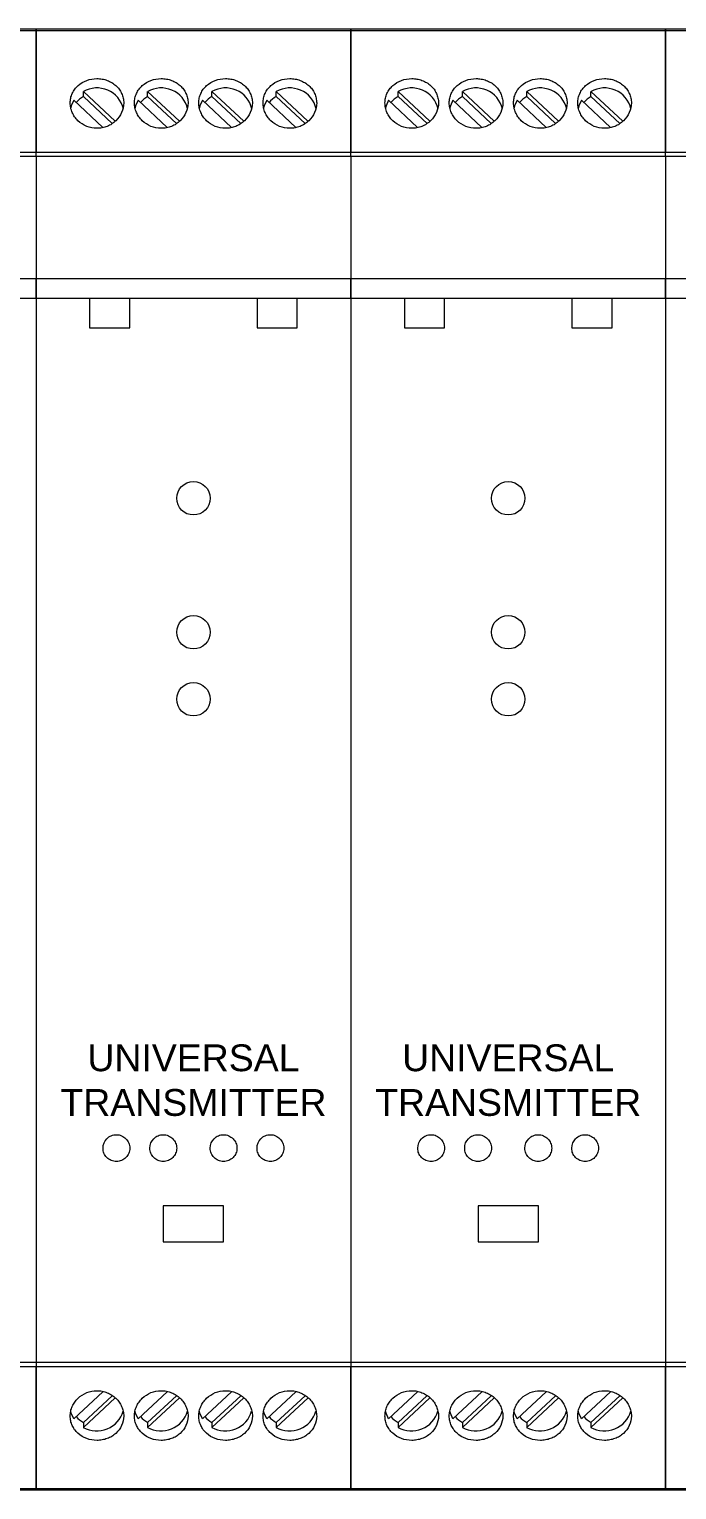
# Model space of a CAD drawing. Header units: millimetres. Extents: x 1359 to 3577, y 1336 to 3557.
# Drawn here: x 3153.8 to 3202.2, y 2934.8 to 3043.8 of the extents above; entities that cross this region are included whole.
import ezdxf

# ---------------------------------------------------------------- set-up
doc = ezdxf.new("R2010")
doc.units = ezdxf.units.MM
doc.layers.add('000-PI-Oprema', color=30, linetype='Continuous', lineweight=5)
doc.styles.get("Standard").update_dxf_attribs({"font": 'arial.ttf'})

msp = doc.modelspace()

# ---------------------------------------------------------------- linework, layer by layer
at = {"layer": '000-PI-Oprema', "color": 0, "linetype": 'ByBlock', "lineweight": 0}
for p, q in [((3154.35, 3043.84), (3130.85, 3043.84)), ((3130.85, 3043.74), (3154.35, 3043.74)), ((3154.35, 3043.84), (3154.35, 3043.74)), ((3177.85, 3043.84), (3154.35, 3043.84)), ((3154.35, 3043.74), (3154.35, 3043.84)), ((3154.35, 3043.74), (3154.35, 3034.64)), ((3154.35, 3034.64), (3154.35, 3043.74)), ((3154.35, 3043.74), (3177.85, 3043.74)), ((3177.85, 3043.84), (3177.85, 3043.74)), ((3201.35, 3043.84), (3177.85, 3043.84)), ((3177.85, 3043.74), (3177.85, 3043.84)), ((3177.85, 3043.74), (3177.85, 3034.64)), ((3177.85, 3034.64), (3177.85, 3043.74)), ((3177.85, 3043.74), (3201.35, 3043.74)), ((3201.35, 3043.84), (3201.35, 3043.74)), ((3224.85, 3043.84), (3201.35, 3043.84)), ((3201.35, 3043.74), (3201.35, 3043.84)), ((3201.35, 3043.74), (3201.35, 3034.64)), ((3201.35, 3034.64), (3201.35, 3043.74)), ((3201.35, 3043.74), (3224.85, 3043.74)), ((3157.88, 3038.82), (3157.88, 3039.19)), ((3160.25, 3036.99), (3157.88, 3039.19)), ((3162.68, 3038.82), (3162.68, 3039.19)), ((3165.05, 3036.99), (3162.68, 3039.19)), ((3167.48, 3038.82), (3167.48, 3039.19)), ((3169.85, 3036.99), (3167.48, 3039.19)), ((3172.28, 3038.82), (3172.28, 3039.19)), ((3174.65, 3036.99), (3172.28, 3039.19)), ((3181.38, 3038.82), (3181.38, 3039.19)), ((3183.75, 3036.99), (3181.38, 3039.19)), ((3186.18, 3038.82), (3186.18, 3039.19)), ((3188.55, 3036.99), (3186.18, 3039.19)), ((3190.98, 3038.82), (3190.98, 3039.19)), ((3193.35, 3036.99), (3190.98, 3039.19)), ((3195.78, 3038.82), (3195.78, 3039.19)), ((3198.15, 3036.99), (3195.78, 3039.19)), ((3157.17, 3038.54), (3159.34, 3036.52)), ((3160.04, 3036.81), (3157.88, 3038.82)), ((3161.97, 3038.54), (3164.14, 3036.52)), ((3164.84, 3036.81), (3162.68, 3038.82)), ((3166.77, 3038.54), (3168.94, 3036.52)), ((3169.64, 3036.81), (3167.48, 3038.82)), ((3171.57, 3038.54), (3173.74, 3036.52)), ((3174.44, 3036.81), (3172.28, 3038.82)), ((3180.67, 3038.54), (3182.84, 3036.52)), ((3183.54, 3036.81), (3181.38, 3038.82)), ((3185.47, 3038.54), (3187.64, 3036.52)), ((3188.34, 3036.81), (3186.18, 3038.82)), ((3190.27, 3038.54), (3192.44, 3036.52)), ((3193.14, 3036.81), (3190.98, 3038.82)), ((3195.07, 3038.54), (3197.24, 3036.52)), ((3197.94, 3036.81), (3195.78, 3038.82)), ((3154.35, 3034.64), (3130.85, 3034.64)), ((3154.35, 3034.34), (3154.35, 3034.64)), ((3177.85, 3034.64), (3154.35, 3034.64)), ((3154.35, 3034.34), (3154.35, 3034.64)), ((3177.85, 3034.34), (3177.85, 3034.64)), ((3201.35, 3034.64), (3177.85, 3034.64)), ((3177.85, 3034.34), (3177.85, 3034.64)), ((3201.35, 3034.34), (3201.35, 3034.64)), ((3224.85, 3034.64), (3201.35, 3034.64)), ((3201.35, 3034.34), (3201.35, 3034.64)), ((3154.35, 3034.34), (3130.85, 3034.34)), ((3154.35, 3034.34), (3154.35, 3025.24)), ((3177.85, 3034.34), (3154.35, 3034.34)), ((3154.35, 3034.34), (3154.35, 3025.24)), ((3177.85, 3034.34), (3177.85, 3025.24)), ((3201.35, 3034.34), (3177.85, 3034.34)), ((3177.85, 3034.34), (3177.85, 3025.24)), ((3201.35, 3034.34), (3201.35, 3025.24)), ((3224.85, 3034.34), (3201.35, 3034.34)), ((3201.35, 3034.34), (3201.35, 3025.24)), ((3130.85, 3025.24), (3154.35, 3025.24)), ((3154.35, 3025.24), (3154.35, 3023.77)), ((3154.35, 3025.24), (3177.85, 3025.24)), ((3154.35, 3023.77), (3154.35, 3025.24)), ((3177.85, 3025.24), (3177.85, 3023.77)), ((3177.85, 3025.24), (3201.35, 3025.24)), ((3177.85, 3023.77), (3177.85, 3025.24)), ((3201.35, 3025.24), (3201.35, 3023.77)), ((3201.35, 3025.24), (3224.85, 3025.24)), ((3201.35, 3023.77), (3201.35, 3025.24)), ((3150.35, 3023.77), (3154.35, 3023.77)), ((3154.35, 3023.77), (3154.35, 2944.34)), ((3154.35, 3023.77), (3154.35, 2944.34)), ((3154.35, 3023.77), (3158.35, 3023.77)), ((3158.35, 3023.77), (3158.35, 3021.57)), ((3158.35, 3023.77), (3161.35, 3023.77)), ((3161.35, 3021.57), (3161.35, 3023.77)), ((3161.35, 3023.77), (3170.85, 3023.77)), ((3170.85, 3023.77), (3170.85, 3021.57)), ((3170.85, 3023.77), (3173.85, 3023.77)), ((3173.85, 3021.57), (3173.85, 3023.77)), ((3173.85, 3023.77), (3177.85, 3023.77)), ((3177.85, 3023.77), (3177.85, 2944.34)), ((3177.85, 3023.77), (3177.85, 2944.34)), ((3177.85, 3023.77), (3181.85, 3023.77)), ((3181.85, 3023.77), (3181.85, 3021.57)), ((3181.85, 3023.77), (3184.85, 3023.77)), ((3184.85, 3021.57), (3184.85, 3023.77)), ((3184.85, 3023.77), (3194.35, 3023.77)), ((3194.35, 3023.77), (3194.35, 3021.57)), ((3194.35, 3023.77), (3197.35, 3023.77)), ((3197.35, 3021.57), (3197.35, 3023.77)), ((3197.35, 3023.77), (3201.35, 3023.77)), ((3201.35, 3023.77), (3201.35, 2944.34)), ((3201.35, 3023.77), (3201.35, 2944.34)), ((3201.35, 3023.77), (3205.35, 3023.77)), ((3158.35, 3021.57), (3161.35, 3021.57)), ((3170.85, 3021.57), (3173.85, 3021.57)), ((3181.85, 3021.57), (3184.85, 3021.57)), ((3194.35, 3021.57), (3197.35, 3021.57)), ((3168.35, 2956.04), (3163.85, 2956.04)), ((3163.85, 2956.04), (3163.85, 2953.34)), ((3168.35, 2953.34), (3168.35, 2956.04)), ((3191.85, 2956.04), (3187.35, 2956.04)), ((3187.35, 2956.04), (3187.35, 2953.34)), ((3191.85, 2953.34), (3191.85, 2956.04)), ((3163.85, 2953.34), (3168.35, 2953.34)), ((3187.35, 2953.34), (3191.85, 2953.34)), ((3154.35, 2944.34), (3130.85, 2944.34)), ((3154.35, 2944.34), (3154.35, 2944.04)), ((3177.85, 2944.34), (3154.35, 2944.34)), ((3154.35, 2944.34), (3154.35, 2944.04)), ((3177.85, 2944.34), (3177.85, 2944.04)), ((3201.35, 2944.34), (3177.85, 2944.34)), ((3177.85, 2944.34), (3177.85, 2944.04)), ((3201.35, 2944.34), (3201.35, 2944.04)), ((3224.85, 2944.34), (3201.35, 2944.34)), ((3201.35, 2944.34), (3201.35, 2944.04)), ((3130.85, 2944.04), (3154.35, 2944.04)), ((3154.35, 2934.94), (3154.35, 2944.04)), ((3154.35, 2944.04), (3154.35, 2934.94)), ((3154.35, 2944.04), (3177.85, 2944.04)), ((3177.85, 2934.94), (3177.85, 2944.04)), ((3177.85, 2944.04), (3177.85, 2934.94)), ((3177.85, 2944.04), (3201.35, 2944.04)), ((3201.35, 2934.94), (3201.35, 2944.04)), ((3201.35, 2944.04), (3201.35, 2934.94)), ((3201.35, 2944.04), (3224.85, 2944.04)), ((3157.17, 2940.15), (3159.34, 2942.16)), ((3161.97, 2940.15), (3164.14, 2942.16)), ((3166.77, 2940.15), (3168.94, 2942.16)), ((3171.57, 2940.15), (3173.74, 2942.16)), ((3180.67, 2940.15), (3182.84, 2942.16)), ((3185.47, 2940.15), (3187.64, 2942.16)), ((3190.27, 2940.15), (3192.44, 2942.16)), ((3195.07, 2940.15), (3197.24, 2942.16)), ((3160.03, 2941.86), (3157.88, 2939.87)), ((3160.26, 2941.71), (3157.88, 2939.49)), ((3164.83, 2941.86), (3162.68, 2939.87)), ((3165.06, 2941.71), (3162.68, 2939.49)), ((3169.63, 2941.86), (3167.48, 2939.87)), ((3169.86, 2941.71), (3167.48, 2939.49)), ((3174.43, 2941.86), (3172.28, 2939.87)), ((3174.66, 2941.71), (3172.28, 2939.49)), ((3183.53, 2941.86), (3181.38, 2939.87)), ((3183.76, 2941.71), (3181.38, 2939.49)), ((3188.33, 2941.86), (3186.18, 2939.87)), ((3188.56, 2941.71), (3186.18, 2939.49)), ((3193.13, 2941.86), (3190.98, 2939.87)), ((3193.36, 2941.71), (3190.98, 2939.49)), ((3197.93, 2941.86), (3195.78, 2939.87)), ((3198.16, 2941.71), (3195.78, 2939.49)), ((3157.88, 2939.87), (3157.88, 2939.49)), ((3162.68, 2939.87), (3162.68, 2939.49)), ((3167.48, 2939.87), (3167.48, 2939.49)), ((3172.28, 2939.87), (3172.28, 2939.49)), ((3181.38, 2939.87), (3181.38, 2939.49)), ((3186.18, 2939.87), (3186.18, 2939.49)), ((3190.98, 2939.87), (3190.98, 2939.49)), ((3195.78, 2939.87), (3195.78, 2939.49)), ((3130.85, 2934.94), (3154.35, 2934.94)), ((3130.85, 2934.84), (3154.35, 2934.84)), ((3154.35, 2934.84), (3154.35, 2934.94)), ((3154.35, 2934.94), (3177.85, 2934.94)), ((3154.35, 2934.94), (3154.35, 2934.84)), ((3154.35, 2934.84), (3177.85, 2934.84)), ((3177.85, 2934.84), (3177.85, 2934.94)), ((3177.85, 2934.94), (3201.35, 2934.94)), ((3177.85, 2934.94), (3177.85, 2934.84)), ((3177.85, 2934.84), (3201.35, 2934.84)), ((3201.35, 2934.84), (3201.35, 2934.94)), ((3201.35, 2934.94), (3224.85, 2934.94)), ((3201.35, 2934.94), (3201.35, 2934.84)), ((3201.35, 2934.84), (3224.85, 2934.84))]:
    msp.add_line(p, q, dxfattribs=at)
at = {"layer": '000-PI-Oprema', "color": 0, "linetype": 'ByBlock', "lineweight": 0, "flags": 128}
for points in [[(3157.17, 3038.54), (3156.98, 3038.13), (3156.94, 3037.98)], [(3161.97, 3038.54), (3161.78, 3038.13), (3161.74, 3037.98)], [(3166.77, 3038.54), (3166.58, 3038.13), (3166.54, 3037.98)], [(3171.57, 3038.54), (3171.38, 3038.13), (3171.34, 3037.98)], [(3180.67, 3038.54), (3180.48, 3038.13), (3180.44, 3037.98)], [(3185.47, 3038.54), (3185.28, 3038.13), (3185.24, 3037.98)], [(3190.27, 3038.54), (3190.08, 3038.13), (3190.04, 3037.98)], [(3195.07, 3038.54), (3194.88, 3038.13), (3194.84, 3037.98)], [(3157.17, 2940.15), (3156.98, 2940.56), (3156.94, 2940.71)], [(3161.97, 2940.15), (3161.78, 2940.56), (3161.74, 2940.71)], [(3166.77, 2940.15), (3166.58, 2940.56), (3166.54, 2940.71)], [(3171.57, 2940.15), (3171.38, 2940.56), (3171.34, 2940.71)], [(3180.67, 2940.15), (3180.48, 2940.56), (3180.44, 2940.71)], [(3185.47, 2940.15), (3185.28, 2940.56), (3185.24, 2940.71)], [(3190.27, 2940.15), (3190.08, 2940.56), (3190.04, 2940.71)], [(3195.07, 2940.15), (3194.88, 2940.56), (3194.84, 2940.71)]]:
    msp.add_lwpolyline(points, dxfattribs=at)
at = {"layer": '000-PI-Oprema', "color": 0, "linetype": 'ByBlock', "lineweight": 0, "ltscale": 0.25}
for centre in [(3166.1, 3008.84), (3189.6, 3008.84), (3166.1, 2998.84), (3189.6, 2998.84), (3166.1, 2993.84), (3189.6, 2993.84)]:
    msp.add_circle(centre, 1.25, dxfattribs=at)
at = {"layer": '000-PI-Oprema', "color": 0, "linetype": 'ByBlock', "lineweight": 0}
for centre, radius, start, end in [((3158.9, 3037.44), 2.02, 13.4001, 120.2275), ((3163.7, 3037.44), 2.02, 13.4001, 120.2275), ((3168.5, 3037.44), 2.02, 13.4001, 120.2275), ((3173.3, 3037.44), 2.02, 13.4001, 120.2275), ((3182.4, 3037.44), 2.02, 13.4001, 120.2275), ((3187.2, 3037.44), 2.02, 13.4001, 120.2275), ((3192, 3037.44), 2.02, 13.4001, 120.2275), ((3196.8, 3037.44), 2.02, 13.4001, 120.2275), ((3158.82, 3037.09), 1.96, 118.5259, 138.894), ((3163.62, 3037.09), 1.96, 118.5259, 138.894), ((3168.42, 3037.09), 1.96, 118.5259, 138.894), ((3173.22, 3037.09), 1.96, 118.5259, 138.894), ((3182.32, 3037.09), 1.96, 118.5259, 138.894), ((3187.12, 3037.09), 1.96, 118.5259, 138.894), ((3191.92, 3037.09), 1.96, 118.5259, 138.894), ((3196.72, 3037.09), 1.96, 118.5259, 138.894), ((3158.82, 2941.59), 1.96, 221.106, 241.4741), ((3158.89, 2941.26), 2.03, 240.1007, 344.4996), ((3163.62, 2941.59), 1.96, 221.106, 241.4741), ((3163.69, 2941.26), 2.03, 240.1007, 344.4996), ((3168.42, 2941.59), 1.96, 221.106, 241.4741), ((3168.49, 2941.26), 2.03, 240.1007, 344.4996), ((3173.22, 2941.59), 1.96, 221.106, 241.4741), ((3173.29, 2941.26), 2.03, 240.1007, 344.4996), ((3182.32, 2941.59), 1.96, 221.106, 241.4741), ((3182.39, 2941.26), 2.03, 240.1007, 344.4996), ((3187.12, 2941.59), 1.96, 221.106, 241.4741), ((3187.19, 2941.26), 2.03, 240.1007, 344.4996), ((3191.92, 2941.59), 1.96, 221.106, 241.4741), ((3191.99, 2941.26), 2.03, 240.1007, 344.4996), ((3196.72, 2941.59), 1.96, 221.106, 241.4741), ((3196.79, 2941.26), 2.03, 240.1007, 344.4996)]:
    msp.add_arc(centre, radius, start, end, dxfattribs=at)
for points, knots in [([(3158.9, 3036.45), (3159.03, 3036.45), (3159.16, 3036.46), (3159.41, 3036.51), (3159.54, 3036.55), (3159.78, 3036.64), (3159.9, 3036.7), (3160.11, 3036.84), (3160.22, 3036.92), (3160.49, 3037.19), (3160.64, 3037.4), (3160.84, 3037.85), (3160.9, 3038.1), (3160.9, 3038.46), (3160.88, 3038.59), (3160.83, 3038.82), (3160.79, 3038.94), (3160.69, 3039.16), (3160.63, 3039.26), (3160.49, 3039.46), (3160.4, 3039.55), (3160.22, 3039.72), (3160.12, 3039.79), (3159.9, 3039.92), (3159.78, 3039.98), (3159.54, 3040.07), (3159.42, 3040.1), (3159.16, 3040.15), (3159.03, 3040.16), (3158.63, 3040.16), (3158.37, 3040.11), (3157.89, 3039.93), (3157.67, 3039.8), (3157.39, 3039.55), (3157.31, 3039.46), (3157.16, 3039.26), (3157.1, 3039.16), (3157, 3038.94), (3156.96, 3038.82), (3156.91, 3038.59), (3156.9, 3038.47), (3156.9, 3038.22), (3156.91, 3038.1), (3156.96, 3037.86), (3157, 3037.74), (3157.1, 3037.51), (3157.16, 3037.41), (3157.3, 3037.2), (3157.39, 3037.1), (3157.66, 3036.84), (3157.89, 3036.69), (3158.37, 3036.5), (3158.63, 3036.45), (3158.9, 3036.45)], [0, 0, 0, 0, 0.03125, 0.03125, 0.0625, 0.0625, 0.09375, 0.09375, 0.125, 0.125, 0.1875, 0.1875, 0.25, 0.25, 0.28125, 0.28125, 0.3125, 0.3125, 0.34375, 0.34375, 0.375, 0.375, 0.40625, 0.40625, 0.4375, 0.4375, 0.46875, 0.46875, 0.5, 0.5, 0.5625, 0.5625, 0.625, 0.625, 0.65625, 0.65625, 0.6875, 0.6875, 0.71875, 0.71875, 0.75, 0.75, 0.78125, 0.78125, 0.8125, 0.8125, 0.84375, 0.84375, 0.875, 0.875, 0.9375, 0.9375, 1, 1, 1, 1]), ([(3163.7, 3036.45), (3163.83, 3036.45), (3163.96, 3036.46), (3164.21, 3036.51), (3164.34, 3036.55), (3164.58, 3036.64), (3164.7, 3036.7), (3164.91, 3036.84), (3165.02, 3036.92), (3165.29, 3037.19), (3165.44, 3037.4), (3165.64, 3037.85), (3165.7, 3038.1), (3165.7, 3038.46), (3165.68, 3038.59), (3165.63, 3038.82), (3165.59, 3038.94), (3165.49, 3039.16), (3165.43, 3039.26), (3165.29, 3039.46), (3165.2, 3039.55), (3165.02, 3039.72), (3164.92, 3039.79), (3164.7, 3039.92), (3164.58, 3039.98), (3164.34, 3040.07), (3164.22, 3040.1), (3163.96, 3040.15), (3163.83, 3040.16), (3163.43, 3040.16), (3163.17, 3040.11), (3162.69, 3039.93), (3162.47, 3039.8), (3162.19, 3039.55), (3162.11, 3039.46), (3161.96, 3039.26), (3161.9, 3039.16), (3161.8, 3038.94), (3161.76, 3038.82), (3161.71, 3038.59), (3161.7, 3038.47), (3161.7, 3038.22), (3161.71, 3038.1), (3161.76, 3037.86), (3161.8, 3037.74), (3161.9, 3037.51), (3161.96, 3037.41), (3162.1, 3037.2), (3162.19, 3037.1), (3162.46, 3036.84), (3162.69, 3036.69), (3163.17, 3036.5), (3163.43, 3036.45), (3163.7, 3036.45)], [0, 0, 0, 0, 0.03125, 0.03125, 0.0625, 0.0625, 0.09375, 0.09375, 0.125, 0.125, 0.1875, 0.1875, 0.25, 0.25, 0.28125, 0.28125, 0.3125, 0.3125, 0.34375, 0.34375, 0.375, 0.375, 0.40625, 0.40625, 0.4375, 0.4375, 0.46875, 0.46875, 0.5, 0.5, 0.5625, 0.5625, 0.625, 0.625, 0.65625, 0.65625, 0.6875, 0.6875, 0.71875, 0.71875, 0.75, 0.75, 0.78125, 0.78125, 0.8125, 0.8125, 0.84375, 0.84375, 0.875, 0.875, 0.9375, 0.9375, 1, 1, 1, 1]), ([(3168.5, 3036.45), (3168.63, 3036.45), (3168.76, 3036.46), (3169.01, 3036.51), (3169.14, 3036.55), (3169.38, 3036.64), (3169.5, 3036.7), (3169.71, 3036.84), (3169.82, 3036.92), (3170.09, 3037.19), (3170.24, 3037.4), (3170.44, 3037.85), (3170.5, 3038.1), (3170.5, 3038.46), (3170.48, 3038.59), (3170.43, 3038.82), (3170.39, 3038.94), (3170.29, 3039.16), (3170.23, 3039.26), (3170.09, 3039.46), (3170, 3039.55), (3169.82, 3039.72), (3169.72, 3039.79), (3169.5, 3039.92), (3169.38, 3039.98), (3169.14, 3040.07), (3169.02, 3040.1), (3168.76, 3040.15), (3168.63, 3040.16), (3168.23, 3040.16), (3167.97, 3040.11), (3167.49, 3039.93), (3167.27, 3039.8), (3166.99, 3039.55), (3166.91, 3039.46), (3166.76, 3039.26), (3166.7, 3039.16), (3166.6, 3038.94), (3166.56, 3038.82), (3166.51, 3038.59), (3166.5, 3038.47), (3166.5, 3038.22), (3166.51, 3038.1), (3166.56, 3037.86), (3166.6, 3037.74), (3166.7, 3037.51), (3166.76, 3037.41), (3166.9, 3037.2), (3166.99, 3037.1), (3167.26, 3036.84), (3167.49, 3036.69), (3167.97, 3036.5), (3168.23, 3036.45), (3168.5, 3036.45)], [0, 0, 0, 0, 0.03125, 0.03125, 0.0625, 0.0625, 0.09375, 0.09375, 0.125, 0.125, 0.1875, 0.1875, 0.25, 0.25, 0.28125, 0.28125, 0.3125, 0.3125, 0.34375, 0.34375, 0.375, 0.375, 0.40625, 0.40625, 0.4375, 0.4375, 0.46875, 0.46875, 0.5, 0.5, 0.5625, 0.5625, 0.625, 0.625, 0.65625, 0.65625, 0.6875, 0.6875, 0.71875, 0.71875, 0.75, 0.75, 0.78125, 0.78125, 0.8125, 0.8125, 0.84375, 0.84375, 0.875, 0.875, 0.9375, 0.9375, 1, 1, 1, 1]), ([(3173.3, 3036.45), (3173.43, 3036.45), (3173.56, 3036.46), (3173.81, 3036.51), (3173.94, 3036.55), (3174.18, 3036.64), (3174.3, 3036.7), (3174.51, 3036.84), (3174.62, 3036.92), (3174.89, 3037.19), (3175.04, 3037.4), (3175.24, 3037.85), (3175.3, 3038.1), (3175.3, 3038.46), (3175.28, 3038.59), (3175.23, 3038.82), (3175.19, 3038.94), (3175.09, 3039.16), (3175.03, 3039.26), (3174.89, 3039.46), (3174.8, 3039.55), (3174.62, 3039.72), (3174.52, 3039.79), (3174.3, 3039.92), (3174.18, 3039.98), (3173.94, 3040.07), (3173.82, 3040.1), (3173.56, 3040.15), (3173.43, 3040.16), (3173.03, 3040.16), (3172.77, 3040.11), (3172.29, 3039.93), (3172.07, 3039.8), (3171.79, 3039.55), (3171.71, 3039.46), (3171.56, 3039.26), (3171.5, 3039.16), (3171.4, 3038.94), (3171.36, 3038.82), (3171.31, 3038.59), (3171.3, 3038.47), (3171.3, 3038.22), (3171.31, 3038.1), (3171.36, 3037.86), (3171.4, 3037.74), (3171.5, 3037.51), (3171.56, 3037.41), (3171.7, 3037.2), (3171.79, 3037.1), (3172.06, 3036.84), (3172.29, 3036.69), (3172.77, 3036.5), (3173.03, 3036.45), (3173.3, 3036.45)], [0, 0, 0, 0, 0.03125, 0.03125, 0.0625, 0.0625, 0.09375, 0.09375, 0.125, 0.125, 0.1875, 0.1875, 0.25, 0.25, 0.28125, 0.28125, 0.3125, 0.3125, 0.34375, 0.34375, 0.375, 0.375, 0.40625, 0.40625, 0.4375, 0.4375, 0.46875, 0.46875, 0.5, 0.5, 0.5625, 0.5625, 0.625, 0.625, 0.65625, 0.65625, 0.6875, 0.6875, 0.71875, 0.71875, 0.75, 0.75, 0.78125, 0.78125, 0.8125, 0.8125, 0.84375, 0.84375, 0.875, 0.875, 0.9375, 0.9375, 1, 1, 1, 1]), ([(3182.4, 3036.45), (3182.53, 3036.45), (3182.66, 3036.46), (3182.91, 3036.51), (3183.04, 3036.55), (3183.28, 3036.64), (3183.4, 3036.7), (3183.61, 3036.84), (3183.72, 3036.92), (3183.99, 3037.19), (3184.14, 3037.4), (3184.34, 3037.85), (3184.4, 3038.1), (3184.4, 3038.46), (3184.38, 3038.59), (3184.33, 3038.82), (3184.29, 3038.94), (3184.19, 3039.16), (3184.13, 3039.26), (3183.99, 3039.46), (3183.9, 3039.55), (3183.72, 3039.72), (3183.62, 3039.79), (3183.4, 3039.92), (3183.28, 3039.98), (3183.04, 3040.07), (3182.92, 3040.1), (3182.66, 3040.15), (3182.53, 3040.16), (3182.13, 3040.16), (3181.87, 3040.11), (3181.39, 3039.93), (3181.17, 3039.8), (3180.89, 3039.55), (3180.81, 3039.46), (3180.66, 3039.26), (3180.6, 3039.16), (3180.5, 3038.94), (3180.46, 3038.82), (3180.41, 3038.59), (3180.4, 3038.47), (3180.4, 3038.22), (3180.41, 3038.1), (3180.46, 3037.86), (3180.5, 3037.74), (3180.6, 3037.51), (3180.66, 3037.41), (3180.8, 3037.2), (3180.89, 3037.1), (3181.16, 3036.84), (3181.39, 3036.69), (3181.87, 3036.5), (3182.13, 3036.45), (3182.4, 3036.45)], [0, 0, 0, 0, 0.03125, 0.03125, 0.0625, 0.0625, 0.09375, 0.09375, 0.125, 0.125, 0.1875, 0.1875, 0.25, 0.25, 0.28125, 0.28125, 0.3125, 0.3125, 0.34375, 0.34375, 0.375, 0.375, 0.40625, 0.40625, 0.4375, 0.4375, 0.46875, 0.46875, 0.5, 0.5, 0.5625, 0.5625, 0.625, 0.625, 0.65625, 0.65625, 0.6875, 0.6875, 0.71875, 0.71875, 0.75, 0.75, 0.78125, 0.78125, 0.8125, 0.8125, 0.84375, 0.84375, 0.875, 0.875, 0.9375, 0.9375, 1, 1, 1, 1]), ([(3187.2, 3036.45), (3187.33, 3036.45), (3187.46, 3036.46), (3187.71, 3036.51), (3187.84, 3036.55), (3188.08, 3036.64), (3188.2, 3036.7), (3188.41, 3036.84), (3188.52, 3036.92), (3188.79, 3037.19), (3188.94, 3037.4), (3189.14, 3037.85), (3189.2, 3038.1), (3189.2, 3038.46), (3189.18, 3038.59), (3189.13, 3038.82), (3189.09, 3038.94), (3188.99, 3039.16), (3188.93, 3039.26), (3188.79, 3039.46), (3188.7, 3039.55), (3188.52, 3039.72), (3188.42, 3039.79), (3188.2, 3039.92), (3188.08, 3039.98), (3187.84, 3040.07), (3187.72, 3040.1), (3187.46, 3040.15), (3187.33, 3040.16), (3186.93, 3040.16), (3186.67, 3040.11), (3186.19, 3039.93), (3185.97, 3039.8), (3185.69, 3039.55), (3185.61, 3039.46), (3185.46, 3039.26), (3185.4, 3039.16), (3185.3, 3038.94), (3185.26, 3038.82), (3185.21, 3038.59), (3185.2, 3038.47), (3185.2, 3038.22), (3185.21, 3038.1), (3185.26, 3037.86), (3185.3, 3037.74), (3185.4, 3037.51), (3185.46, 3037.41), (3185.6, 3037.2), (3185.69, 3037.1), (3185.96, 3036.84), (3186.19, 3036.69), (3186.67, 3036.5), (3186.93, 3036.45), (3187.2, 3036.45)], [0, 0, 0, 0, 0.03125, 0.03125, 0.0625, 0.0625, 0.09375, 0.09375, 0.125, 0.125, 0.1875, 0.1875, 0.25, 0.25, 0.28125, 0.28125, 0.3125, 0.3125, 0.34375, 0.34375, 0.375, 0.375, 0.40625, 0.40625, 0.4375, 0.4375, 0.46875, 0.46875, 0.5, 0.5, 0.5625, 0.5625, 0.625, 0.625, 0.65625, 0.65625, 0.6875, 0.6875, 0.71875, 0.71875, 0.75, 0.75, 0.78125, 0.78125, 0.8125, 0.8125, 0.84375, 0.84375, 0.875, 0.875, 0.9375, 0.9375, 1, 1, 1, 1]), ([(3192, 3036.45), (3192.13, 3036.45), (3192.26, 3036.46), (3192.51, 3036.51), (3192.64, 3036.55), (3192.88, 3036.64), (3193, 3036.7), (3193.21, 3036.84), (3193.32, 3036.92), (3193.59, 3037.19), (3193.74, 3037.4), (3193.94, 3037.85), (3194, 3038.1), (3194, 3038.46), (3193.98, 3038.59), (3193.93, 3038.82), (3193.89, 3038.94), (3193.79, 3039.16), (3193.73, 3039.26), (3193.59, 3039.46), (3193.5, 3039.55), (3193.32, 3039.72), (3193.22, 3039.79), (3193, 3039.92), (3192.88, 3039.98), (3192.64, 3040.07), (3192.52, 3040.1), (3192.26, 3040.15), (3192.13, 3040.16), (3191.73, 3040.16), (3191.47, 3040.11), (3190.99, 3039.93), (3190.77, 3039.8), (3190.49, 3039.55), (3190.41, 3039.46), (3190.26, 3039.26), (3190.2, 3039.16), (3190.1, 3038.94), (3190.06, 3038.82), (3190.01, 3038.59), (3190, 3038.47), (3190, 3038.22), (3190.01, 3038.1), (3190.06, 3037.86), (3190.1, 3037.74), (3190.2, 3037.51), (3190.26, 3037.41), (3190.4, 3037.2), (3190.49, 3037.1), (3190.76, 3036.84), (3190.99, 3036.69), (3191.47, 3036.5), (3191.73, 3036.45), (3192, 3036.45)], [0, 0, 0, 0, 0.03125, 0.03125, 0.0625, 0.0625, 0.09375, 0.09375, 0.125, 0.125, 0.1875, 0.1875, 0.25, 0.25, 0.28125, 0.28125, 0.3125, 0.3125, 0.34375, 0.34375, 0.375, 0.375, 0.40625, 0.40625, 0.4375, 0.4375, 0.46875, 0.46875, 0.5, 0.5, 0.5625, 0.5625, 0.625, 0.625, 0.65625, 0.65625, 0.6875, 0.6875, 0.71875, 0.71875, 0.75, 0.75, 0.78125, 0.78125, 0.8125, 0.8125, 0.84375, 0.84375, 0.875, 0.875, 0.9375, 0.9375, 1, 1, 1, 1]), ([(3196.8, 3036.45), (3196.93, 3036.45), (3197.06, 3036.46), (3197.31, 3036.51), (3197.44, 3036.55), (3197.68, 3036.64), (3197.8, 3036.7), (3198.01, 3036.84), (3198.12, 3036.92), (3198.39, 3037.19), (3198.54, 3037.4), (3198.74, 3037.85), (3198.8, 3038.1), (3198.8, 3038.46), (3198.78, 3038.59), (3198.73, 3038.82), (3198.69, 3038.94), (3198.59, 3039.16), (3198.53, 3039.26), (3198.39, 3039.46), (3198.3, 3039.55), (3198.12, 3039.72), (3198.02, 3039.79), (3197.8, 3039.92), (3197.68, 3039.98), (3197.44, 3040.07), (3197.32, 3040.1), (3197.06, 3040.15), (3196.93, 3040.16), (3196.53, 3040.16), (3196.27, 3040.11), (3195.79, 3039.93), (3195.57, 3039.8), (3195.29, 3039.55), (3195.21, 3039.46), (3195.06, 3039.26), (3195, 3039.16), (3194.9, 3038.94), (3194.86, 3038.82), (3194.81, 3038.59), (3194.8, 3038.47), (3194.8, 3038.22), (3194.81, 3038.1), (3194.86, 3037.86), (3194.9, 3037.74), (3195, 3037.51), (3195.06, 3037.41), (3195.2, 3037.2), (3195.29, 3037.1), (3195.56, 3036.84), (3195.79, 3036.69), (3196.27, 3036.5), (3196.53, 3036.45), (3196.8, 3036.45)], [0, 0, 0, 0, 0.03125, 0.03125, 0.0625, 0.0625, 0.09375, 0.09375, 0.125, 0.125, 0.1875, 0.1875, 0.25, 0.25, 0.28125, 0.28125, 0.3125, 0.3125, 0.34375, 0.34375, 0.375, 0.375, 0.40625, 0.40625, 0.4375, 0.4375, 0.46875, 0.46875, 0.5, 0.5, 0.5625, 0.5625, 0.625, 0.625, 0.65625, 0.65625, 0.6875, 0.6875, 0.71875, 0.71875, 0.75, 0.75, 0.78125, 0.78125, 0.8125, 0.8125, 0.84375, 0.84375, 0.875, 0.875, 0.9375, 0.9375, 1, 1, 1, 1]), ([(3159.35, 2960.34), (3159.35, 2960.21), (3159.37, 2960.08), (3159.47, 2959.84), (3159.54, 2959.73), (3159.73, 2959.55), (3159.84, 2959.47), (3160.08, 2959.37), (3160.21, 2959.34), (3160.48, 2959.34), (3160.61, 2959.37), (3160.85, 2959.47), (3160.96, 2959.54), (3161.15, 2959.73), (3161.22, 2959.84), (3161.32, 2960.08), (3161.35, 2960.21), (3161.35, 2960.47), (3161.32, 2960.6), (3161.22, 2960.84), (3161.15, 2960.95), (3160.96, 2961.14), (3160.85, 2961.21), (3160.61, 2961.32), (3160.48, 2961.34), (3160.21, 2961.34), (3160.08, 2961.32), (3159.84, 2961.22), (3159.73, 2961.14), (3159.45, 2960.86), (3159.35, 2960.61), (3159.35, 2960.34)], [0, 0, 0, 0, 0.0625, 0.0625, 0.125, 0.125, 0.1875, 0.1875, 0.25, 0.25, 0.3125, 0.3125, 0.375, 0.375, 0.4375, 0.4375, 0.5, 0.5, 0.5625, 0.5625, 0.625, 0.625, 0.6875, 0.6875, 0.75, 0.75, 0.8125, 0.8125, 0.875, 0.875, 1, 1, 1, 1]), ([(3162.85, 2960.34), (3162.85, 2960.21), (3162.87, 2960.08), (3162.97, 2959.84), (3163.04, 2959.73), (3163.23, 2959.55), (3163.34, 2959.47), (3163.58, 2959.37), (3163.71, 2959.34), (3163.98, 2959.34), (3164.11, 2959.37), (3164.35, 2959.47), (3164.46, 2959.54), (3164.65, 2959.73), (3164.72, 2959.84), (3164.82, 2960.08), (3164.85, 2960.21), (3164.85, 2960.47), (3164.82, 2960.6), (3164.72, 2960.84), (3164.65, 2960.95), (3164.46, 2961.14), (3164.35, 2961.21), (3164.11, 2961.32), (3163.98, 2961.34), (3163.71, 2961.34), (3163.58, 2961.32), (3163.34, 2961.22), (3163.23, 2961.14), (3162.95, 2960.86), (3162.85, 2960.61), (3162.85, 2960.34)], [0, 0, 0, 0, 0.0625, 0.0625, 0.125, 0.125, 0.1875, 0.1875, 0.25, 0.25, 0.3125, 0.3125, 0.375, 0.375, 0.4375, 0.4375, 0.5, 0.5, 0.5625, 0.5625, 0.625, 0.625, 0.6875, 0.6875, 0.75, 0.75, 0.8125, 0.8125, 0.875, 0.875, 1, 1, 1, 1]), ([(3167.35, 2960.34), (3167.35, 2960.21), (3167.37, 2960.08), (3167.47, 2959.84), (3167.54, 2959.73), (3167.73, 2959.55), (3167.84, 2959.47), (3168.08, 2959.37), (3168.21, 2959.34), (3168.48, 2959.34), (3168.61, 2959.37), (3168.85, 2959.47), (3168.96, 2959.54), (3169.15, 2959.73), (3169.22, 2959.84), (3169.32, 2960.08), (3169.35, 2960.21), (3169.35, 2960.47), (3169.32, 2960.6), (3169.22, 2960.84), (3169.15, 2960.95), (3168.96, 2961.14), (3168.85, 2961.21), (3168.61, 2961.32), (3168.48, 2961.34), (3168.21, 2961.34), (3168.08, 2961.32), (3167.84, 2961.22), (3167.73, 2961.14), (3167.45, 2960.86), (3167.35, 2960.61), (3167.35, 2960.34)], [0, 0, 0, 0, 0.0625, 0.0625, 0.125, 0.125, 0.1875, 0.1875, 0.25, 0.25, 0.3125, 0.3125, 0.375, 0.375, 0.4375, 0.4375, 0.5, 0.5, 0.5625, 0.5625, 0.625, 0.625, 0.6875, 0.6875, 0.75, 0.75, 0.8125, 0.8125, 0.875, 0.875, 1, 1, 1, 1]), ([(3170.85, 2960.34), (3170.85, 2960.21), (3170.87, 2960.08), (3170.97, 2959.84), (3171.04, 2959.73), (3171.23, 2959.55), (3171.34, 2959.47), (3171.58, 2959.37), (3171.71, 2959.34), (3171.98, 2959.34), (3172.11, 2959.37), (3172.35, 2959.47), (3172.46, 2959.54), (3172.65, 2959.73), (3172.72, 2959.84), (3172.82, 2960.08), (3172.85, 2960.21), (3172.85, 2960.47), (3172.82, 2960.6), (3172.72, 2960.84), (3172.65, 2960.95), (3172.46, 2961.14), (3172.35, 2961.21), (3172.11, 2961.32), (3171.98, 2961.34), (3171.71, 2961.34), (3171.58, 2961.32), (3171.34, 2961.22), (3171.23, 2961.14), (3170.95, 2960.86), (3170.85, 2960.61), (3170.85, 2960.34)], [0, 0, 0, 0, 0.0625, 0.0625, 0.125, 0.125, 0.1875, 0.1875, 0.25, 0.25, 0.3125, 0.3125, 0.375, 0.375, 0.4375, 0.4375, 0.5, 0.5, 0.5625, 0.5625, 0.625, 0.625, 0.6875, 0.6875, 0.75, 0.75, 0.8125, 0.8125, 0.875, 0.875, 1, 1, 1, 1]), ([(3182.85, 2960.34), (3182.85, 2960.21), (3182.87, 2960.08), (3182.97, 2959.84), (3183.04, 2959.73), (3183.23, 2959.55), (3183.34, 2959.47), (3183.58, 2959.37), (3183.71, 2959.34), (3183.98, 2959.34), (3184.11, 2959.37), (3184.35, 2959.47), (3184.46, 2959.54), (3184.65, 2959.73), (3184.72, 2959.84), (3184.82, 2960.08), (3184.85, 2960.21), (3184.85, 2960.47), (3184.82, 2960.6), (3184.72, 2960.84), (3184.65, 2960.95), (3184.46, 2961.14), (3184.35, 2961.21), (3184.11, 2961.32), (3183.98, 2961.34), (3183.71, 2961.34), (3183.58, 2961.32), (3183.34, 2961.22), (3183.23, 2961.14), (3182.95, 2960.86), (3182.85, 2960.61), (3182.85, 2960.34)], [0, 0, 0, 0, 0.0625, 0.0625, 0.125, 0.125, 0.1875, 0.1875, 0.25, 0.25, 0.3125, 0.3125, 0.375, 0.375, 0.4375, 0.4375, 0.5, 0.5, 0.5625, 0.5625, 0.625, 0.625, 0.6875, 0.6875, 0.75, 0.75, 0.8125, 0.8125, 0.875, 0.875, 1, 1, 1, 1]), ([(3186.35, 2960.34), (3186.35, 2960.21), (3186.37, 2960.08), (3186.47, 2959.84), (3186.54, 2959.73), (3186.73, 2959.55), (3186.84, 2959.47), (3187.08, 2959.37), (3187.21, 2959.34), (3187.48, 2959.34), (3187.61, 2959.37), (3187.85, 2959.47), (3187.96, 2959.54), (3188.15, 2959.73), (3188.22, 2959.84), (3188.32, 2960.08), (3188.35, 2960.21), (3188.35, 2960.47), (3188.32, 2960.6), (3188.22, 2960.84), (3188.15, 2960.95), (3187.96, 2961.14), (3187.85, 2961.21), (3187.61, 2961.32), (3187.48, 2961.34), (3187.21, 2961.34), (3187.08, 2961.32), (3186.84, 2961.22), (3186.73, 2961.14), (3186.45, 2960.86), (3186.35, 2960.61), (3186.35, 2960.34)], [0, 0, 0, 0, 0.0625, 0.0625, 0.125, 0.125, 0.1875, 0.1875, 0.25, 0.25, 0.3125, 0.3125, 0.375, 0.375, 0.4375, 0.4375, 0.5, 0.5, 0.5625, 0.5625, 0.625, 0.625, 0.6875, 0.6875, 0.75, 0.75, 0.8125, 0.8125, 0.875, 0.875, 1, 1, 1, 1]), ([(3190.85, 2960.34), (3190.85, 2960.21), (3190.87, 2960.08), (3190.97, 2959.84), (3191.04, 2959.73), (3191.23, 2959.55), (3191.34, 2959.47), (3191.58, 2959.37), (3191.71, 2959.34), (3191.98, 2959.34), (3192.11, 2959.37), (3192.35, 2959.47), (3192.46, 2959.54), (3192.65, 2959.73), (3192.72, 2959.84), (3192.82, 2960.08), (3192.85, 2960.21), (3192.85, 2960.47), (3192.82, 2960.6), (3192.72, 2960.84), (3192.65, 2960.95), (3192.46, 2961.14), (3192.35, 2961.21), (3192.11, 2961.32), (3191.98, 2961.34), (3191.71, 2961.34), (3191.58, 2961.32), (3191.34, 2961.22), (3191.23, 2961.14), (3190.95, 2960.86), (3190.85, 2960.61), (3190.85, 2960.34)], [0, 0, 0, 0, 0.0625, 0.0625, 0.125, 0.125, 0.1875, 0.1875, 0.25, 0.25, 0.3125, 0.3125, 0.375, 0.375, 0.4375, 0.4375, 0.5, 0.5, 0.5625, 0.5625, 0.625, 0.625, 0.6875, 0.6875, 0.75, 0.75, 0.8125, 0.8125, 0.875, 0.875, 1, 1, 1, 1]), ([(3194.35, 2960.34), (3194.35, 2960.21), (3194.37, 2960.08), (3194.47, 2959.84), (3194.54, 2959.73), (3194.73, 2959.55), (3194.84, 2959.47), (3195.08, 2959.37), (3195.21, 2959.34), (3195.48, 2959.34), (3195.61, 2959.37), (3195.85, 2959.47), (3195.96, 2959.54), (3196.15, 2959.73), (3196.22, 2959.84), (3196.32, 2960.08), (3196.35, 2960.21), (3196.35, 2960.47), (3196.32, 2960.6), (3196.22, 2960.84), (3196.15, 2960.95), (3195.96, 2961.14), (3195.85, 2961.21), (3195.61, 2961.32), (3195.48, 2961.34), (3195.21, 2961.34), (3195.08, 2961.32), (3194.84, 2961.22), (3194.73, 2961.14), (3194.45, 2960.86), (3194.35, 2960.61), (3194.35, 2960.34)], [0, 0, 0, 0, 0.0625, 0.0625, 0.125, 0.125, 0.1875, 0.1875, 0.25, 0.25, 0.3125, 0.3125, 0.375, 0.375, 0.4375, 0.4375, 0.5, 0.5, 0.5625, 0.5625, 0.625, 0.625, 0.6875, 0.6875, 0.75, 0.75, 0.8125, 0.8125, 0.875, 0.875, 1, 1, 1, 1]), ([(3158.9, 2938.53), (3159.03, 2938.53), (3159.16, 2938.54), (3159.41, 2938.59), (3159.54, 2938.62), (3159.78, 2938.71), (3159.9, 2938.76), (3160.11, 2938.89), (3160.22, 2938.97), (3160.49, 2939.22), (3160.64, 2939.42), (3160.84, 2939.86), (3160.9, 2940.1), (3160.9, 2940.46), (3160.88, 2940.59), (3160.83, 2940.83), (3160.79, 2940.94), (3160.69, 2941.17), (3160.63, 2941.28), (3160.49, 2941.49), (3160.4, 2941.59), (3160.22, 2941.76), (3160.12, 2941.84), (3159.9, 2941.98), (3159.78, 2942.04), (3159.54, 2942.14), (3159.42, 2942.18), (3159.16, 2942.23), (3159.03, 2942.24), (3158.63, 2942.24), (3158.37, 2942.19), (3157.89, 2942), (3157.67, 2941.85), (3157.39, 2941.59), (3157.31, 2941.49), (3157.16, 2941.28), (3157.1, 2941.18), (3157, 2940.95), (3156.96, 2940.83), (3156.91, 2940.59), (3156.9, 2940.47), (3156.9, 2940.22), (3156.91, 2940.1), (3156.96, 2939.87), (3157, 2939.75), (3157.1, 2939.53), (3157.16, 2939.43), (3157.3, 2939.23), (3157.39, 2939.14), (3157.66, 2938.89), (3157.89, 2938.75), (3158.37, 2938.58), (3158.63, 2938.53), (3158.9, 2938.53)], [0, 0, 0, 0, 0.03125, 0.03125, 0.0625, 0.0625, 0.09375, 0.09375, 0.125, 0.125, 0.1875, 0.1875, 0.25, 0.25, 0.28125, 0.28125, 0.3125, 0.3125, 0.34375, 0.34375, 0.375, 0.375, 0.40625, 0.40625, 0.4375, 0.4375, 0.46875, 0.46875, 0.5, 0.5, 0.5625, 0.5625, 0.625, 0.625, 0.65625, 0.65625, 0.6875, 0.6875, 0.71875, 0.71875, 0.75, 0.75, 0.78125, 0.78125, 0.8125, 0.8125, 0.84375, 0.84375, 0.875, 0.875, 0.9375, 0.9375, 1, 1, 1, 1]), ([(3163.7, 2938.53), (3163.83, 2938.53), (3163.96, 2938.54), (3164.21, 2938.59), (3164.34, 2938.62), (3164.58, 2938.71), (3164.7, 2938.76), (3164.91, 2938.89), (3165.02, 2938.97), (3165.29, 2939.22), (3165.44, 2939.42), (3165.64, 2939.86), (3165.7, 2940.1), (3165.7, 2940.46), (3165.68, 2940.59), (3165.63, 2940.83), (3165.59, 2940.94), (3165.49, 2941.17), (3165.43, 2941.28), (3165.29, 2941.49), (3165.2, 2941.59), (3165.02, 2941.76), (3164.92, 2941.84), (3164.7, 2941.98), (3164.58, 2942.04), (3164.34, 2942.14), (3164.22, 2942.18), (3163.96, 2942.23), (3163.83, 2942.24), (3163.43, 2942.24), (3163.17, 2942.19), (3162.69, 2942), (3162.47, 2941.85), (3162.19, 2941.59), (3162.11, 2941.49), (3161.96, 2941.28), (3161.9, 2941.18), (3161.8, 2940.95), (3161.76, 2940.83), (3161.71, 2940.59), (3161.7, 2940.47), (3161.7, 2940.22), (3161.71, 2940.1), (3161.76, 2939.87), (3161.8, 2939.75), (3161.9, 2939.53), (3161.96, 2939.43), (3162.1, 2939.23), (3162.19, 2939.14), (3162.46, 2938.89), (3162.69, 2938.75), (3163.17, 2938.58), (3163.43, 2938.53), (3163.7, 2938.53)], [0, 0, 0, 0, 0.03125, 0.03125, 0.0625, 0.0625, 0.09375, 0.09375, 0.125, 0.125, 0.1875, 0.1875, 0.25, 0.25, 0.28125, 0.28125, 0.3125, 0.3125, 0.34375, 0.34375, 0.375, 0.375, 0.40625, 0.40625, 0.4375, 0.4375, 0.46875, 0.46875, 0.5, 0.5, 0.5625, 0.5625, 0.625, 0.625, 0.65625, 0.65625, 0.6875, 0.6875, 0.71875, 0.71875, 0.75, 0.75, 0.78125, 0.78125, 0.8125, 0.8125, 0.84375, 0.84375, 0.875, 0.875, 0.9375, 0.9375, 1, 1, 1, 1]), ([(3168.5, 2938.53), (3168.63, 2938.53), (3168.76, 2938.54), (3169.01, 2938.59), (3169.14, 2938.62), (3169.38, 2938.71), (3169.5, 2938.76), (3169.71, 2938.89), (3169.82, 2938.97), (3170.09, 2939.22), (3170.24, 2939.42), (3170.44, 2939.86), (3170.5, 2940.1), (3170.5, 2940.46), (3170.48, 2940.59), (3170.43, 2940.83), (3170.39, 2940.94), (3170.29, 2941.17), (3170.23, 2941.28), (3170.09, 2941.49), (3170, 2941.59), (3169.82, 2941.76), (3169.72, 2941.84), (3169.5, 2941.98), (3169.38, 2942.04), (3169.14, 2942.14), (3169.02, 2942.18), (3168.76, 2942.23), (3168.63, 2942.24), (3168.23, 2942.24), (3167.97, 2942.19), (3167.49, 2942), (3167.27, 2941.85), (3166.99, 2941.59), (3166.91, 2941.49), (3166.76, 2941.28), (3166.7, 2941.18), (3166.6, 2940.95), (3166.56, 2940.83), (3166.51, 2940.59), (3166.5, 2940.47), (3166.5, 2940.22), (3166.51, 2940.1), (3166.56, 2939.87), (3166.6, 2939.75), (3166.7, 2939.53), (3166.76, 2939.43), (3166.9, 2939.23), (3166.99, 2939.14), (3167.26, 2938.89), (3167.49, 2938.75), (3167.97, 2938.58), (3168.23, 2938.53), (3168.5, 2938.53)], [0, 0, 0, 0, 0.03125, 0.03125, 0.0625, 0.0625, 0.09375, 0.09375, 0.125, 0.125, 0.1875, 0.1875, 0.25, 0.25, 0.28125, 0.28125, 0.3125, 0.3125, 0.34375, 0.34375, 0.375, 0.375, 0.40625, 0.40625, 0.4375, 0.4375, 0.46875, 0.46875, 0.5, 0.5, 0.5625, 0.5625, 0.625, 0.625, 0.65625, 0.65625, 0.6875, 0.6875, 0.71875, 0.71875, 0.75, 0.75, 0.78125, 0.78125, 0.8125, 0.8125, 0.84375, 0.84375, 0.875, 0.875, 0.9375, 0.9375, 1, 1, 1, 1]), ([(3173.3, 2938.53), (3173.43, 2938.53), (3173.56, 2938.54), (3173.81, 2938.59), (3173.94, 2938.62), (3174.18, 2938.71), (3174.3, 2938.76), (3174.51, 2938.89), (3174.62, 2938.97), (3174.89, 2939.22), (3175.04, 2939.42), (3175.24, 2939.86), (3175.3, 2940.1), (3175.3, 2940.46), (3175.28, 2940.59), (3175.23, 2940.83), (3175.19, 2940.94), (3175.09, 2941.17), (3175.03, 2941.28), (3174.89, 2941.49), (3174.8, 2941.59), (3174.62, 2941.76), (3174.52, 2941.84), (3174.3, 2941.98), (3174.18, 2942.04), (3173.94, 2942.14), (3173.82, 2942.18), (3173.56, 2942.23), (3173.43, 2942.24), (3173.03, 2942.24), (3172.77, 2942.19), (3172.29, 2942), (3172.07, 2941.85), (3171.79, 2941.59), (3171.71, 2941.49), (3171.56, 2941.28), (3171.5, 2941.18), (3171.4, 2940.95), (3171.36, 2940.83), (3171.31, 2940.59), (3171.3, 2940.47), (3171.3, 2940.22), (3171.31, 2940.1), (3171.36, 2939.87), (3171.4, 2939.75), (3171.5, 2939.53), (3171.56, 2939.43), (3171.7, 2939.23), (3171.79, 2939.14), (3172.06, 2938.89), (3172.29, 2938.75), (3172.77, 2938.58), (3173.03, 2938.53), (3173.3, 2938.53)], [0, 0, 0, 0, 0.03125, 0.03125, 0.0625, 0.0625, 0.09375, 0.09375, 0.125, 0.125, 0.1875, 0.1875, 0.25, 0.25, 0.28125, 0.28125, 0.3125, 0.3125, 0.34375, 0.34375, 0.375, 0.375, 0.40625, 0.40625, 0.4375, 0.4375, 0.46875, 0.46875, 0.5, 0.5, 0.5625, 0.5625, 0.625, 0.625, 0.65625, 0.65625, 0.6875, 0.6875, 0.71875, 0.71875, 0.75, 0.75, 0.78125, 0.78125, 0.8125, 0.8125, 0.84375, 0.84375, 0.875, 0.875, 0.9375, 0.9375, 1, 1, 1, 1]), ([(3182.4, 2938.53), (3182.53, 2938.53), (3182.66, 2938.54), (3182.91, 2938.59), (3183.04, 2938.62), (3183.28, 2938.71), (3183.4, 2938.76), (3183.61, 2938.89), (3183.72, 2938.97), (3183.99, 2939.22), (3184.14, 2939.42), (3184.34, 2939.86), (3184.4, 2940.1), (3184.4, 2940.46), (3184.38, 2940.59), (3184.33, 2940.83), (3184.29, 2940.94), (3184.19, 2941.17), (3184.13, 2941.28), (3183.99, 2941.49), (3183.9, 2941.59), (3183.72, 2941.76), (3183.62, 2941.84), (3183.4, 2941.98), (3183.28, 2942.04), (3183.04, 2942.14), (3182.92, 2942.18), (3182.66, 2942.23), (3182.53, 2942.24), (3182.13, 2942.24), (3181.87, 2942.19), (3181.39, 2942), (3181.17, 2941.85), (3180.89, 2941.59), (3180.81, 2941.49), (3180.66, 2941.28), (3180.6, 2941.18), (3180.5, 2940.95), (3180.46, 2940.83), (3180.41, 2940.59), (3180.4, 2940.47), (3180.4, 2940.22), (3180.41, 2940.1), (3180.46, 2939.87), (3180.5, 2939.75), (3180.6, 2939.53), (3180.66, 2939.43), (3180.8, 2939.23), (3180.89, 2939.14), (3181.16, 2938.89), (3181.39, 2938.75), (3181.87, 2938.58), (3182.13, 2938.53), (3182.4, 2938.53)], [0, 0, 0, 0, 0.03125, 0.03125, 0.0625, 0.0625, 0.09375, 0.09375, 0.125, 0.125, 0.1875, 0.1875, 0.25, 0.25, 0.28125, 0.28125, 0.3125, 0.3125, 0.34375, 0.34375, 0.375, 0.375, 0.40625, 0.40625, 0.4375, 0.4375, 0.46875, 0.46875, 0.5, 0.5, 0.5625, 0.5625, 0.625, 0.625, 0.65625, 0.65625, 0.6875, 0.6875, 0.71875, 0.71875, 0.75, 0.75, 0.78125, 0.78125, 0.8125, 0.8125, 0.84375, 0.84375, 0.875, 0.875, 0.9375, 0.9375, 1, 1, 1, 1]), ([(3187.2, 2938.53), (3187.33, 2938.53), (3187.46, 2938.54), (3187.71, 2938.59), (3187.84, 2938.62), (3188.08, 2938.71), (3188.2, 2938.76), (3188.41, 2938.89), (3188.52, 2938.97), (3188.79, 2939.22), (3188.94, 2939.42), (3189.14, 2939.86), (3189.2, 2940.1), (3189.2, 2940.46), (3189.18, 2940.59), (3189.13, 2940.83), (3189.09, 2940.94), (3188.99, 2941.17), (3188.93, 2941.28), (3188.79, 2941.49), (3188.7, 2941.59), (3188.52, 2941.76), (3188.42, 2941.84), (3188.2, 2941.98), (3188.08, 2942.04), (3187.84, 2942.14), (3187.72, 2942.18), (3187.46, 2942.23), (3187.33, 2942.24), (3186.93, 2942.24), (3186.67, 2942.19), (3186.19, 2942), (3185.97, 2941.85), (3185.69, 2941.59), (3185.61, 2941.49), (3185.46, 2941.28), (3185.4, 2941.18), (3185.3, 2940.95), (3185.26, 2940.83), (3185.21, 2940.59), (3185.2, 2940.47), (3185.2, 2940.22), (3185.21, 2940.1), (3185.26, 2939.87), (3185.3, 2939.75), (3185.4, 2939.53), (3185.46, 2939.43), (3185.6, 2939.23), (3185.69, 2939.14), (3185.96, 2938.89), (3186.19, 2938.75), (3186.67, 2938.58), (3186.93, 2938.53), (3187.2, 2938.53)], [0, 0, 0, 0, 0.03125, 0.03125, 0.0625, 0.0625, 0.09375, 0.09375, 0.125, 0.125, 0.1875, 0.1875, 0.25, 0.25, 0.28125, 0.28125, 0.3125, 0.3125, 0.34375, 0.34375, 0.375, 0.375, 0.40625, 0.40625, 0.4375, 0.4375, 0.46875, 0.46875, 0.5, 0.5, 0.5625, 0.5625, 0.625, 0.625, 0.65625, 0.65625, 0.6875, 0.6875, 0.71875, 0.71875, 0.75, 0.75, 0.78125, 0.78125, 0.8125, 0.8125, 0.84375, 0.84375, 0.875, 0.875, 0.9375, 0.9375, 1, 1, 1, 1]), ([(3192, 2938.53), (3192.13, 2938.53), (3192.26, 2938.54), (3192.51, 2938.59), (3192.64, 2938.62), (3192.88, 2938.71), (3193, 2938.76), (3193.21, 2938.89), (3193.32, 2938.97), (3193.59, 2939.22), (3193.74, 2939.42), (3193.94, 2939.86), (3194, 2940.1), (3194, 2940.46), (3193.98, 2940.59), (3193.93, 2940.83), (3193.89, 2940.94), (3193.79, 2941.17), (3193.73, 2941.28), (3193.59, 2941.49), (3193.5, 2941.59), (3193.32, 2941.76), (3193.22, 2941.84), (3193, 2941.98), (3192.88, 2942.04), (3192.64, 2942.14), (3192.52, 2942.18), (3192.26, 2942.23), (3192.13, 2942.24), (3191.73, 2942.24), (3191.47, 2942.19), (3190.99, 2942), (3190.77, 2941.85), (3190.49, 2941.59), (3190.41, 2941.49), (3190.26, 2941.28), (3190.2, 2941.18), (3190.1, 2940.95), (3190.06, 2940.83), (3190.01, 2940.59), (3190, 2940.47), (3190, 2940.22), (3190.01, 2940.1), (3190.06, 2939.87), (3190.1, 2939.75), (3190.2, 2939.53), (3190.26, 2939.43), (3190.4, 2939.23), (3190.49, 2939.14), (3190.76, 2938.89), (3190.99, 2938.75), (3191.47, 2938.58), (3191.73, 2938.53), (3192, 2938.53)], [0, 0, 0, 0, 0.03125, 0.03125, 0.0625, 0.0625, 0.09375, 0.09375, 0.125, 0.125, 0.1875, 0.1875, 0.25, 0.25, 0.28125, 0.28125, 0.3125, 0.3125, 0.34375, 0.34375, 0.375, 0.375, 0.40625, 0.40625, 0.4375, 0.4375, 0.46875, 0.46875, 0.5, 0.5, 0.5625, 0.5625, 0.625, 0.625, 0.65625, 0.65625, 0.6875, 0.6875, 0.71875, 0.71875, 0.75, 0.75, 0.78125, 0.78125, 0.8125, 0.8125, 0.84375, 0.84375, 0.875, 0.875, 0.9375, 0.9375, 1, 1, 1, 1]), ([(3196.8, 2938.53), (3196.93, 2938.53), (3197.06, 2938.54), (3197.31, 2938.59), (3197.44, 2938.62), (3197.68, 2938.71), (3197.8, 2938.76), (3198.01, 2938.89), (3198.12, 2938.97), (3198.39, 2939.22), (3198.54, 2939.42), (3198.74, 2939.86), (3198.8, 2940.1), (3198.8, 2940.46), (3198.78, 2940.59), (3198.73, 2940.83), (3198.69, 2940.94), (3198.59, 2941.17), (3198.53, 2941.28), (3198.39, 2941.49), (3198.3, 2941.59), (3198.12, 2941.76), (3198.02, 2941.84), (3197.8, 2941.98), (3197.68, 2942.04), (3197.44, 2942.14), (3197.32, 2942.18), (3197.06, 2942.23), (3196.93, 2942.24), (3196.53, 2942.24), (3196.27, 2942.19), (3195.79, 2942), (3195.57, 2941.85), (3195.29, 2941.59), (3195.21, 2941.49), (3195.06, 2941.28), (3195, 2941.18), (3194.9, 2940.95), (3194.86, 2940.83), (3194.81, 2940.59), (3194.8, 2940.47), (3194.8, 2940.22), (3194.81, 2940.1), (3194.86, 2939.87), (3194.9, 2939.75), (3195, 2939.53), (3195.06, 2939.43), (3195.2, 2939.23), (3195.29, 2939.14), (3195.56, 2938.89), (3195.79, 2938.75), (3196.27, 2938.58), (3196.53, 2938.53), (3196.8, 2938.53)], [0, 0, 0, 0, 0.03125, 0.03125, 0.0625, 0.0625, 0.09375, 0.09375, 0.125, 0.125, 0.1875, 0.1875, 0.25, 0.25, 0.28125, 0.28125, 0.3125, 0.3125, 0.34375, 0.34375, 0.375, 0.375, 0.40625, 0.40625, 0.4375, 0.4375, 0.46875, 0.46875, 0.5, 0.5, 0.5625, 0.5625, 0.625, 0.625, 0.65625, 0.65625, 0.6875, 0.6875, 0.71875, 0.71875, 0.75, 0.75, 0.78125, 0.78125, 0.8125, 0.8125, 0.84375, 0.84375, 0.875, 0.875, 0.9375, 0.9375, 1, 1, 1, 1])]:
    msp.add_open_spline(points, degree=3, knots=knots, dxfattribs=at)

# ---------------------------------------------------------------- texts
at = {"layer": '000-PI-Oprema', "color": 0, "linetype": 'ByBlock', "lineweight": 0, "ltscale": 0.25, "char_height": 2, "attachment_point": 8}
for insert in [(3166.1, 2962.72), (3189.6, 2962.72)]:
    msp.add_mtext_dynamic_manual_height_columns('UNIVERSAL\\PTRANSMITTER', width=11.75, gutter_width=0, heights=[9.11], dxfattribs=dict(at, insert=insert))

doc.saveas('drawing.dxf')
